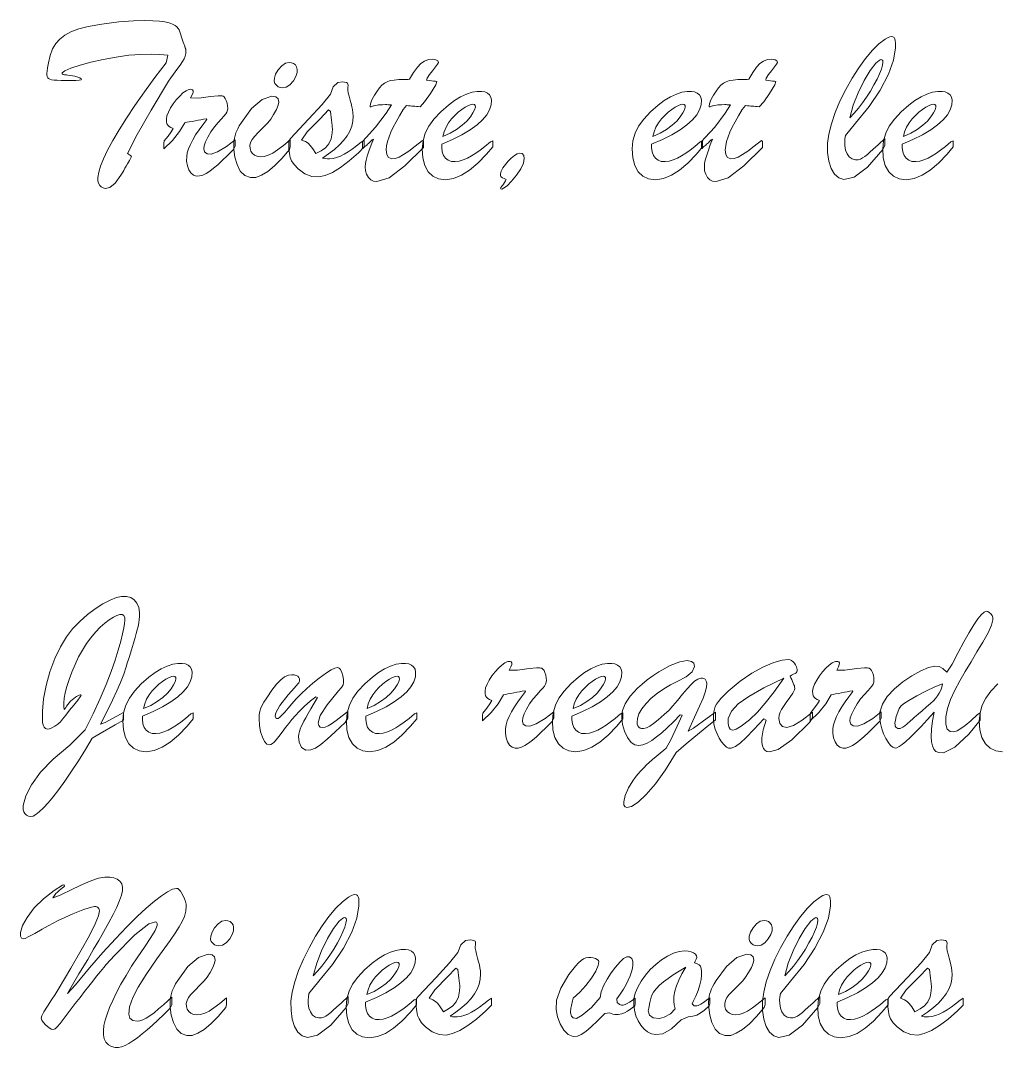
# Model space of a CAD drawing. Header units: inches. Extents: x 3 to 112, y 4 to 120.
# Drawn here: x 2.57 to 27.74, y 34.35 to 60.83 of the extents above; entities that cross this region are included whole.
import ezdxf

# ---------------------------------------------------------------- set-up
doc = ezdxf.new("R2010")
doc.units = ezdxf.units.IN
doc.header["$MEASUREMENT"] = 0
doc.layers.add('Calque 1', color=7, linetype='Continuous')

msp = doc.modelspace()

# ---------------------------------------------------------------- linework, layer by layer
at = {"layer": 'Calque 1', "lineweight": 0}
for points in [[(5.327, 57.403), (5.353, 57.383), (5.401, 57.346), (5.424, 57.325), (5.398, 57.271), (5.373, 57.221), (5.348, 57.176), (5.322, 57.13), (5.292, 57.077), (5.259, 57.019), (5.228, 56.964), (5.202, 56.92), (5.156, 56.842), (5.008, 56.639), (4.866, 56.525), (4.749, 56.5), (4.696, 56.511), (4.648, 56.538), (4.607, 56.579), (4.577, 56.632), (4.561, 56.697), (4.56, 56.785), (4.582, 56.918), (4.631, 57.078), (4.707, 57.266), (4.811, 57.484), (4.944, 57.732), (5.106, 58.01), (5.296, 58.313), (5.515, 58.641), (5.762, 58.993), (6.031, 59.36), (6.322, 59.74), (6.365, 59.933), (6.162, 59.951), (5.937, 59.959), (5.668, 59.956), (5.361, 59.933), (5.033, 59.888), (4.694, 59.825), (4.382, 59.755), (4.1, 59.678), (3.861, 59.599), (3.707, 59.534), (3.64, 59.484), (3.638, 59.464), (3.642, 59.453), (3.65, 59.446), (3.661, 59.441), (3.677, 59.437), (3.698, 59.433), (3.722, 59.43), (3.752, 59.427), (3.786, 59.423), (3.968, 59.393), (4.095, 59.356), (4.141, 59.317), (4.126, 59.299), (4.076, 59.289), (3.991, 59.286), (3.88, 59.287), (3.755, 59.287), (3.616, 59.287), (3.512, 59.289), (3.429, 59.294), (3.368, 59.302), (3.322, 59.314), (3.289, 59.332), (3.267, 59.355), (3.254, 59.386), (3.246, 59.427), (3.244, 59.474), (3.249, 59.527), (3.26, 59.607), (3.283, 59.736), (3.331, 59.931), (3.394, 60.097), (3.472, 60.234), (3.575, 60.352), (3.706, 60.453), (3.867, 60.539), (4.068, 60.612), (4.31, 60.674), (4.661, 60.735), (5.1, 60.794), (5.481, 60.825), (5.773, 60.829), (5.978, 60.823), (6.149, 60.811), (6.287, 60.792), (6.4, 60.767), (6.488, 60.736), (6.553, 60.7), (6.601, 60.664), (6.633, 60.628), (6.653, 60.59), (6.674, 60.535), (6.699, 60.464), (6.72, 60.4), (6.763, 60.274), (6.8, 60.165), (6.807, 60.143), (6.812, 60.128), (6.817, 60.115), (6.821, 60.103), (6.825, 60.092), (6.828, 60.08), (6.831, 60.068), (6.832, 60.056), (6.833, 60.046), (6.829, 59.982), (6.813, 59.909), (6.786, 59.843), (6.743, 59.772), (6.68, 59.68), (6.598, 59.567), (6.51, 59.448), (6.439, 59.348), (6.385, 59.267), (5.935, 58.521), (5.574, 57.887)], [(24.854, 57.784), (24.854, 57.723), (24.854, 57.612), (24.809, 57.502), (24.41, 57.048), (24.066, 56.792), (23.804, 56.732), (23.672, 56.771), (23.562, 56.866), (23.474, 57.016), (23.414, 57.205), (23.383, 57.428), (23.381, 57.665), (23.413, 57.902), (23.479, 58.167), (23.578, 58.455), (23.701, 58.749), (23.848, 59.047), (24.014, 59.341), (24.186, 59.61), (24.362, 59.853), (24.538, 60.065), (24.707, 60.231), (24.866, 60.35), (24.94, 60.392), (24.989, 60.412), (25.03, 60.419), (25.068, 60.413), (25.097, 60.394), (25.116, 60.361), (25.128, 60.312), (25.135, 60.245), (25.136, 60.127), (25.082, 59.808), (24.948, 59.445), (24.734, 59.037), (24.451, 58.613), (24.104, 58.182), (23.845, 57.868), (23.83, 57.775), (23.823, 57.7), (23.824, 57.606), (23.843, 57.49), (23.882, 57.391), (23.94, 57.311), (24.014, 57.259), (24.103, 57.236), (24.17, 57.238), (24.226, 57.254), (24.284, 57.285), (24.344, 57.327), (24.407, 57.376), (24.472, 57.432), (24.556, 57.509), (24.683, 57.626)], [(9.318, 59.092), (9.264, 59.1), (9.213, 59.122), (9.164, 59.16), (9.128, 59.207), (9.11, 59.263), (9.112, 59.342), (9.145, 59.446), (9.212, 59.558), (9.303, 59.664), (9.398, 59.728), (9.495, 59.75), (9.557, 59.742), (9.61, 59.72), (9.655, 59.683), (9.687, 59.633), (9.703, 59.57), (9.701, 59.486), (9.668, 59.385), (9.603, 59.276), (9.514, 59.175), (9.418, 59.113)], [(12.466, 59.308), (12.5, 59.308), (12.564, 59.308), (12.6, 59.318), (12.705, 59.49), (12.802, 59.624), (12.892, 59.72), (12.984, 59.784), (13.085, 59.821), (13.194, 59.83), (13.281, 59.819), (13.33, 59.791), (13.342, 59.75), (13.321, 59.706), (13.271, 59.633), (13.192, 59.534), (13.115, 59.435), (13.053, 59.347), (13.039, 59.291), (13.104, 59.283), (13.164, 59.276), (13.218, 59.27), (13.265, 59.265), (13.305, 59.26), (13.276, 59.171), (13.142, 58.952), (12.988, 58.73), (12.87, 58.608), (12.819, 58.612), (12.774, 58.615), (12.735, 58.618), (12.696, 58.621), (12.656, 58.624), (12.616, 58.627), (12.57, 58.631), (12.518, 58.635), (12.432, 58.532), (12.336, 58.369), (12.251, 58.219), (12.179, 58.081), (12.118, 57.95), (12.069, 57.828), (12.032, 57.713), (12.008, 57.602), (11.998, 57.495), (12.009, 57.377), (12.056, 57.296), (12.141, 57.263), (12.23, 57.271), (12.328, 57.307), (12.443, 57.371), (12.578, 57.464), (12.742, 57.587), (12.934, 57.74), (12.955, 57.712), (12.955, 57.614), (12.955, 57.556), (12.477, 57.081), (12.069, 56.777), (11.758, 56.676), (11.672, 56.688), (11.599, 56.725), (11.537, 56.785), (11.492, 56.864), (11.465, 56.956), (11.458, 57.059), (11.464, 57.14), (11.481, 57.231), (11.509, 57.332), (11.552, 57.459), (11.611, 57.622), (11.665, 57.773), (11.637, 57.749), (11.611, 57.725), (11.585, 57.701), (11.561, 57.679), (11.538, 57.658), (11.516, 57.638), (11.494, 57.619), (11.47, 57.598), (11.446, 57.577), (11.422, 57.555), (11.397, 57.533), (11.383, 57.53), (11.383, 57.615), (11.383, 57.708), (11.482, 57.817), (11.724, 58.083), (11.997, 58.441), (12.13, 58.655), (12.101, 58.657), (12.073, 58.658), (12.046, 58.659), (12.016, 58.66), (11.982, 58.66), (11.9, 58.659), (11.802, 58.653), (11.726, 58.641), (11.688, 58.632), (11.665, 58.626), (11.643, 58.619), (11.622, 58.612), (11.606, 58.608), (11.595, 58.606), (11.587, 58.607), (11.583, 58.612), (11.581, 58.622), (11.59, 58.685), (11.627, 58.782), (11.692, 58.901), (11.76, 59.011), (11.824, 59.098), (11.885, 59.165), (11.949, 59.215), (12.022, 59.253), (12.103, 59.279), (12.2, 59.295), (12.321, 59.305)], [(21.211, 59.308), (21.246, 59.308), (21.309, 59.308), (21.346, 59.318), (21.45, 59.49), (21.547, 59.624), (21.637, 59.72), (21.73, 59.784), (21.83, 59.821), (21.939, 59.83), (22.026, 59.819), (22.075, 59.791), (22.087, 59.75), (22.066, 59.706), (22.016, 59.633), (21.937, 59.534), (21.86, 59.435), (21.798, 59.347), (21.784, 59.291), (21.849, 59.283), (21.909, 59.276), (21.963, 59.27), (22.01, 59.265), (22.05, 59.26), (22.021, 59.171), (21.887, 58.952), (21.734, 58.73), (21.615, 58.608), (21.564, 58.612), (21.519, 58.615), (21.48, 58.618), (21.441, 58.621), (21.402, 58.624), (21.361, 58.627), (21.315, 58.631), (21.263, 58.635), (21.177, 58.532), (21.081, 58.369), (20.996, 58.219), (20.924, 58.081), (20.863, 57.95), (20.814, 57.828), (20.777, 57.713), (20.753, 57.602), (20.743, 57.495), (20.754, 57.377), (20.801, 57.296), (20.886, 57.263), (20.975, 57.271), (21.073, 57.307), (21.188, 57.371), (21.323, 57.464), (21.487, 57.587), (21.68, 57.74), (21.7, 57.712), (21.7, 57.614), (21.7, 57.556), (21.222, 57.081), (20.814, 56.777), (20.503, 56.676), (20.417, 56.688), (20.344, 56.725), (20.283, 56.785), (20.237, 56.864), (20.21, 56.956), (20.203, 57.059), (20.209, 57.14), (20.226, 57.231), (20.254, 57.332), (20.297, 57.459), (20.356, 57.622), (20.41, 57.773), (20.382, 57.749), (20.356, 57.725), (20.33, 57.701), (20.306, 57.679), (20.283, 57.658), (20.261, 57.638), (20.239, 57.619), (20.215, 57.598), (20.191, 57.577), (20.167, 57.555), (20.142, 57.533), (20.128, 57.53), (20.128, 57.615), (20.128, 57.708), (20.227, 57.817), (20.469, 58.083), (20.742, 58.441), (20.875, 58.655), (20.846, 58.657), (20.818, 58.658), (20.791, 58.659), (20.761, 58.66), (20.727, 58.66), (20.645, 58.659), (20.547, 58.653), (20.471, 58.641), (20.433, 58.632), (20.41, 58.626), (20.388, 58.619), (20.367, 58.612), (20.352, 58.608), (20.34, 58.606), (20.333, 58.607), (20.328, 58.612), (20.326, 58.622), (20.335, 58.685), (20.372, 58.782), (20.437, 58.901), (20.505, 59.011), (20.569, 59.098), (20.63, 59.165), (20.694, 59.215), (20.767, 59.253), (20.848, 59.279), (20.945, 59.295), (21.066, 59.305)], [(23.957, 58.324), (24.069, 58.441), (24.179, 58.569), (24.285, 58.708), (24.388, 58.855), (24.486, 59.009), (24.578, 59.169), (24.658, 59.318), (24.722, 59.456), (24.771, 59.579), (24.8, 59.679), (24.809, 59.756), (24.803, 59.797), (24.784, 59.819), (24.758, 59.824), (24.738, 59.818), (24.71, 59.802), (24.624, 59.727), (24.479, 59.543), (24.322, 59.282), (24.167, 58.966), (24.044, 58.646)], [(6.263, 57.52), (6.263, 57.572), (6.263, 57.668), (6.27, 57.723), (6.37, 57.846), (6.452, 57.956), (6.501, 58.045), (6.443, 58.069), (6.398, 58.097), (6.364, 58.129), (6.341, 58.169), (6.329, 58.221), (6.327, 58.285), (6.342, 58.369), (6.378, 58.465), (6.435, 58.574), (6.504, 58.682), (6.583, 58.786), (6.67, 58.883), (6.755, 58.961), (6.835, 59.015), (6.89, 59.041), (6.918, 59.051), (6.945, 59.056), (6.977, 59.055), (7.004, 59.042), (7.018, 59.016), (7.016, 58.977), (6.993, 58.917), (6.949, 58.832), (7.162, 58.828), (7.465, 58.868), (7.664, 58.887), (7.733, 58.888), (7.765, 58.884), (7.789, 58.878), (7.818, 58.858), (7.847, 58.82), (7.873, 58.764), (7.893, 58.697), (7.905, 58.63), (7.91, 58.562), (7.906, 58.515), (7.888, 58.469), (7.858, 58.42), (7.813, 58.364), (7.749, 58.292), (7.667, 58.204), (7.565, 58.085), (7.474, 57.958), (7.395, 57.825), (7.335, 57.7), (7.3, 57.598), (7.289, 57.517), (7.313, 57.44), (7.377, 57.396), (7.483, 57.386), (7.648, 57.442), (7.876, 57.584), (8.1, 57.754), (8.1, 57.682), (8.1, 57.587), (8.054, 57.508), (7.9, 57.35), (7.766, 57.218), (7.652, 57.111), (7.546, 57.021), (7.446, 56.945), (7.352, 56.884), (7.264, 56.842), (7.183, 56.821), (7.104, 56.82), (7.028, 56.846), (6.961, 56.898), (6.905, 56.977), (6.868, 57.08), (6.85, 57.207), (6.851, 57.32), (6.867, 57.416), (6.899, 57.521), (6.946, 57.635), (7.007, 57.754), (7.082, 57.881), (7.17, 58.012), (7.265, 58.143), (7.368, 58.274), (7.35, 58.297), (7.286, 58.284), (7.218, 58.271), (7.146, 58.258), (7.071, 58.244), (6.993, 58.23), (6.918, 58.216), (6.856, 58.205), (6.806, 58.195), (6.667, 57.964), (6.484, 57.734)], [(9.483, 57.667), (9.483, 57.686), (9.483, 57.722), (9.531, 57.789), (9.996, 58.282), (10.346, 58.66), (10.557, 58.927), (10.633, 59.121), (10.752, 59.228), (10.878, 59.251), (10.923, 59.244), (10.97, 59.229), (11.002, 59.213), (11.01, 59.189), (11.018, 59.164), (11.016, 59.146), (11.011, 59.115), (11.008, 59.076), (11.009, 59.031), (11.02, 58.968), (11.041, 58.882), (11.069, 58.779), (11.094, 58.686), (11.114, 58.605), (11.129, 58.531), (11.139, 58.451), (11.142, 58.364), (11.135, 58.238), (11.107, 58.107), (11.058, 57.98), (10.988, 57.856), (10.899, 57.737), (10.791, 57.62), (10.662, 57.505), (10.509, 57.388), (10.357, 57.279), (10.425, 57.269), (10.482, 57.263), (10.537, 57.262), (10.625, 57.272), (10.717, 57.296), (10.814, 57.335), (10.913, 57.385), (11.013, 57.445), (11.116, 57.515), (11.228, 57.599), (11.352, 57.697), (11.425, 57.744), (11.425, 57.656), (11.425, 57.569), (11.283, 57.421), (11.039, 57.208), (10.814, 57.038), (10.609, 56.912), (10.423, 56.831), (10.257, 56.795), (10.077, 56.808), (9.895, 56.878), (9.723, 57.004), (9.622, 57.114), (9.558, 57.209), (9.52, 57.301), (9.499, 57.401), (9.487, 57.523)], [(9.522, 57.751), (9.522, 57.69), (9.522, 57.581), (9.5, 57.503), (9.304, 57.27), (9.117, 57.082), (8.94, 56.938), (8.779, 56.839), (8.635, 56.786), (8.495, 56.779), (8.349, 56.83), (8.234, 56.944), (8.149, 57.114), (8.094, 57.304), (8.066, 57.505), (8.064, 57.642), (8.07, 57.721), (8.082, 57.797), (8.099, 57.869), (8.118, 57.932), (8.14, 57.986), (8.166, 58.04), (8.207, 58.111), (8.261, 58.202), (8.523, 58.558), (8.794, 58.797), (9.048, 58.876), (9.153, 58.859), (9.214, 58.809), (9.231, 58.728), (9.213, 58.645), (9.168, 58.537), (9.094, 58.404), (9.017, 58.283), (8.945, 58.19), (8.843, 58.088), (8.698, 57.944), (8.597, 57.837), (8.538, 57.762), (8.501, 57.687), (8.483, 57.606), (8.484, 57.528), (8.504, 57.462), (8.544, 57.405), (8.602, 57.358), (8.671, 57.329), (8.752, 57.316), (8.85, 57.323), (8.956, 57.355), (9.069, 57.411), (9.196, 57.495), (9.347, 57.608)], [(13.429, 57.643), (13.429, 57.622), (13.429, 57.585), (13.429, 57.556), (13.442, 57.445), (13.475, 57.352), (13.529, 57.278), (13.598, 57.227), (13.68, 57.198), (13.775, 57.193), (13.878, 57.206), (13.984, 57.236), (14.093, 57.282), (14.201, 57.339), (14.309, 57.407), (14.419, 57.486), (14.543, 57.584), (14.683, 57.699), (14.744, 57.731), (14.744, 57.645), (14.744, 57.573), (14.583, 57.382), (14.361, 57.155), (14.149, 56.973), (13.943, 56.839), (13.735, 56.756), (13.526, 56.725), (13.349, 56.744), (13.202, 56.813), (13.081, 56.932), (12.992, 57.093), (12.94, 57.29), (12.925, 57.52), (12.946, 57.729), (13.002, 57.924), (13.093, 58.106), (13.226, 58.288), (13.402, 58.476), (13.6, 58.651), (13.756, 58.768), (13.912, 58.861), (14.067, 58.932), (14.212, 58.979), (14.345, 59.002), (14.455, 59.003), (14.538, 58.988), (14.607, 58.957), (14.662, 58.911), (14.697, 58.85), (14.713, 58.773), (14.706, 58.656), (14.665, 58.526), (14.592, 58.396), (14.484, 58.267), (14.34, 58.139), (14.162, 58.011), (13.95, 57.885), (13.705, 57.762)], [(18.843, 57.643), (18.843, 57.622), (18.843, 57.585), (18.843, 57.556), (18.856, 57.445), (18.889, 57.352), (18.943, 57.278), (19.012, 57.227), (19.093, 57.198), (19.189, 57.193), (19.292, 57.206), (19.398, 57.236), (19.506, 57.282), (19.615, 57.339), (19.723, 57.407), (19.833, 57.486), (19.957, 57.584), (20.097, 57.699), (20.158, 57.731), (20.158, 57.645), (20.158, 57.573), (19.997, 57.382), (19.775, 57.155), (19.563, 56.973), (19.357, 56.839), (19.149, 56.756), (18.939, 56.725), (18.763, 56.744), (18.616, 56.813), (18.495, 56.932), (18.406, 57.093), (18.354, 57.29), (18.339, 57.52), (18.36, 57.729), (18.416, 57.924), (18.507, 58.106), (18.64, 58.288), (18.816, 58.476), (19.014, 58.651), (19.17, 58.768), (19.326, 58.861), (19.481, 58.932), (19.626, 58.979), (19.759, 59.002), (19.869, 59.003), (19.952, 58.988), (20.021, 58.957), (20.076, 58.911), (20.111, 58.85), (20.127, 58.773), (20.12, 58.656), (20.079, 58.526), (20.005, 58.396), (19.898, 58.267), (19.754, 58.139), (19.576, 58.011), (19.363, 57.885), (19.119, 57.762)], [(25.308, 57.643), (25.308, 57.622), (25.308, 57.585), (25.308, 57.556), (25.32, 57.445), (25.353, 57.352), (25.407, 57.278), (25.476, 57.227), (25.558, 57.198), (25.653, 57.193), (25.757, 57.206), (25.863, 57.236), (25.971, 57.282), (26.079, 57.339), (26.187, 57.407), (26.297, 57.486), (26.421, 57.584), (26.561, 57.699), (26.622, 57.731), (26.622, 57.645), (26.622, 57.573), (26.461, 57.382), (26.239, 57.155), (26.027, 56.973), (25.821, 56.839), (25.614, 56.756), (25.404, 56.725), (25.228, 56.744), (25.08, 56.813), (24.959, 56.932), (24.87, 57.093), (24.818, 57.29), (24.804, 57.52), (24.825, 57.729), (24.881, 57.924), (24.972, 58.106), (25.104, 58.288), (25.281, 58.476), (25.478, 58.651), (25.635, 58.768), (25.791, 58.861), (25.945, 58.932), (26.09, 58.979), (26.223, 59.002), (26.333, 59.003), (26.416, 58.988), (26.486, 58.957), (26.54, 58.911), (26.575, 58.85), (26.591, 58.773), (26.584, 58.656), (26.544, 58.526), (26.47, 58.396), (26.362, 58.267), (26.219, 58.139), (26.04, 58.011), (25.828, 57.885), (25.584, 57.762)], [(13.459, 57.838), (13.646, 57.921), (13.811, 58.018), (13.956, 58.127), (14.075, 58.238), (14.169, 58.345), (14.235, 58.447), (14.278, 58.53), (14.296, 58.593), (14.292, 58.639), (14.271, 58.666), (14.234, 58.675), (14.185, 58.666), (14.119, 58.639), (14.036, 58.593), (13.947, 58.535), (13.857, 58.465), (13.768, 58.384), (13.684, 58.293), (13.607, 58.192), (13.54, 58.081), (13.49, 57.963)], [(18.873, 57.838), (19.059, 57.921), (19.225, 58.018), (19.37, 58.127), (19.489, 58.238), (19.582, 58.345), (19.649, 58.447), (19.692, 58.53), (19.71, 58.593), (19.706, 58.639), (19.685, 58.666), (19.648, 58.675), (19.599, 58.666), (19.533, 58.639), (19.45, 58.593), (19.361, 58.535), (19.271, 58.465), (19.181, 58.384), (19.098, 58.293), (19.021, 58.192), (18.953, 58.081), (18.904, 57.963)], [(25.338, 57.838), (25.524, 57.921), (25.689, 58.018), (25.834, 58.127), (25.954, 58.238), (26.047, 58.345), (26.114, 58.447), (26.156, 58.53), (26.174, 58.593), (26.17, 58.639), (26.149, 58.666), (26.112, 58.675), (26.064, 58.666), (25.998, 58.639), (25.914, 58.593), (25.825, 58.535), (25.735, 58.465), (25.646, 58.384), (25.562, 58.293), (25.485, 58.192), (25.418, 58.081), (25.369, 57.963)], [(10.602, 58.126), (10.586, 58.258), (10.558, 58.484), (10.511, 58.523), (10.292, 58.293), (9.961, 57.961), (9.815, 57.742), (9.916, 57.706), (9.986, 57.664), (10.039, 57.607), (10.105, 57.518), (10.185, 57.397), (10.321, 57.466), (10.432, 57.551), (10.518, 57.654), (10.576, 57.781), (10.605, 57.936), (10.608, 58.035), (10.608, 58.055), (10.607, 58.074), (10.606, 58.091), (10.604, 58.108)], [(15.095, 56.73), (15.036, 56.754), (14.993, 56.772), (14.967, 56.787), (14.952, 56.806), (14.944, 56.835), (14.943, 56.879), (14.963, 56.947), (15.006, 57.029), (15.071, 57.12), (15.144, 57.206), (15.223, 57.284), (15.305, 57.35), (15.377, 57.392), (15.437, 57.408), (15.502, 57.397), (15.543, 57.352), (15.557, 57.274), (15.535, 57.153), (15.467, 57.007), (15.354, 56.838), (15.232, 56.685), (15.118, 56.571), (15.025, 56.503), (14.976, 56.48), (14.951, 56.486), (14.948, 56.507), (14.953, 56.521), (14.961, 56.535), (14.974, 56.551), (14.993, 56.576), (15.019, 56.611), (15.049, 56.652), (15.074, 56.692)], [(5.221, 42.787), (5.009, 42.667), (4.62, 42.448), (4.416, 42.324), (4.237, 42.028), (4.058, 41.743), (3.878, 41.469), (3.707, 41.219), (3.549, 41), (3.405, 40.812), (3.274, 40.655), (3.155, 40.525), (3.05, 40.423), (2.96, 40.352), (2.889, 40.312), (2.831, 40.302), (2.772, 40.313), (2.721, 40.338), (2.679, 40.378), (2.648, 40.425), (2.632, 40.478), (2.632, 40.585), (2.699, 40.834), (2.849, 41.12), (3.083, 41.443), (3.411, 41.784), (3.836, 42.14), (4.234, 42.535), (4.441, 42.955), (4.621, 43.348), (4.773, 43.712), (4.901, 44.043), (5.005, 44.337), (5.086, 44.596), (5.149, 44.821), (5.197, 45.011), (5.229, 45.166), (5.249, 45.284), (5.259, 45.363), (5.257, 45.429), (5.233, 45.486), (5.187, 45.512), (5.126, 45.511), (5.052, 45.488), (4.96, 45.443), (4.854, 45.377), (4.741, 45.291), (4.621, 45.183), (4.499, 45.056), (4.382, 44.915), (4.27, 44.761), (4.164, 44.595), (4.064, 44.417), (3.971, 44.225), (3.887, 44.026), (3.816, 43.838), (3.759, 43.66), (3.716, 43.497), (3.69, 43.356), (3.679, 43.238), (3.68, 43.192), (3.684, 43.137), (3.69, 43.06), (3.708, 43.078), (3.73, 43.112), (3.755, 43.15), (3.784, 43.191), (3.817, 43.233), (3.855, 43.275), (3.896, 43.315), (3.939, 43.351), (3.983, 43.381), (4.011, 43.4), (4.042, 43.417), (4.077, 43.431), (4.107, 43.439), (4.124, 43.437), (4.129, 43.424), (4.105, 43.386), (4.042, 43.304), (3.941, 43.179), (3.832, 43.043), (3.733, 42.918), (3.651, 42.81), (3.595, 42.747), (3.528, 42.687), (3.45, 42.63), (3.377, 42.587), (3.313, 42.564), (3.258, 42.559), (3.208, 42.574), (3.172, 42.608), (3.149, 42.662), (3.136, 42.737), (3.128, 42.835), (3.129, 43.019), (3.159, 43.337), (3.223, 43.678), (3.322, 44.036), (3.446, 44.374), (3.593, 44.682), (3.75, 44.936), (3.91, 45.142), (4.091, 45.334), (4.291, 45.51), (4.49, 45.661), (4.686, 45.786), (4.874, 45.884), (5.037, 45.949), (5.172, 45.98), (5.295, 45.978), (5.407, 45.948), (5.498, 45.889), (5.568, 45.802), (5.613, 45.694), (5.634, 45.564), (5.634, 45.465), (5.628, 45.385), (5.615, 45.299), (5.597, 45.207), (5.576, 45.115), (5.552, 45.022), (5.522, 44.918), (5.48, 44.777), (5.424, 44.598), (5.364, 44.406), (5.319, 44.26), (5.288, 44.161), (5.228, 43.974), (5.147, 43.76), (5.053, 43.543), (4.939, 43.304), (4.797, 43.017), (4.625, 42.682), (4.749, 42.727), (5.047, 42.888), (5.221, 42.982), (5.221, 42.934), (5.221, 42.839)], [(26.127, 42.994), (25.953, 42.799), (25.792, 42.626), (25.644, 42.473), (25.512, 42.344), (25.398, 42.239), (25.302, 42.16), (25.225, 42.105), (25.168, 42.074), (25.125, 42.067), (25.068, 42.089), (25.007, 42.139), (24.942, 42.219), (24.88, 42.318), (24.825, 42.433), (24.778, 42.563), (24.745, 42.698), (24.728, 42.834), (24.732, 42.998), (24.794, 43.198), (24.922, 43.399), (25.11, 43.598), (25.321, 43.776), (25.551, 43.931), (25.788, 44.058), (25.988, 44.142), (26.147, 44.18), (26.257, 44.173), (26.355, 44.122), (26.453, 44.028), (26.594, 44.234), (26.745, 44.533), (26.891, 44.807), (27.029, 45.049), (27.15, 45.246), (27.256, 45.399), (27.346, 45.507), (27.416, 45.573), (27.467, 45.596), (27.511, 45.589), (27.552, 45.567), (27.591, 45.53), (27.622, 45.483), (27.64, 45.433), (27.645, 45.374), (27.613, 45.235), (27.527, 45.044), (27.388, 44.802), (27.234, 44.546), (27.08, 44.294), (26.928, 44.047), (26.788, 43.802), (26.662, 43.56), (26.552, 43.322), (26.474, 43.093), (26.434, 42.876), (26.43, 42.684), (26.467, 42.556), (26.545, 42.492), (26.637, 42.487), (26.721, 42.514), (26.818, 42.569), (26.93, 42.653), (27.072, 42.774), (27.246, 42.932), (27.318, 42.974), (27.318, 42.872), (27.318, 42.787), (27.024, 42.426), (26.664, 42.09), (26.374, 41.948), (26.25, 41.951), (26.177, 41.983), (26.123, 42.041), (26.086, 42.123), (26.063, 42.23), (26.055, 42.362), (26.062, 42.559), (26.086, 42.771)], [(5.708, 42.892), (5.708, 42.871), (5.708, 42.834), (5.708, 42.805), (5.72, 42.694), (5.753, 42.601), (5.807, 42.527), (5.876, 42.476), (5.958, 42.447), (6.053, 42.442), (6.157, 42.456), (6.263, 42.485), (6.371, 42.531), (6.479, 42.588), (6.587, 42.656), (6.697, 42.735), (6.821, 42.833), (6.961, 42.948), (7.022, 42.98), (7.022, 42.894), (7.022, 42.822), (6.861, 42.631), (6.639, 42.404), (6.427, 42.222), (6.221, 42.088), (6.014, 42.005), (5.804, 41.974), (5.628, 41.993), (5.48, 42.062), (5.36, 42.181), (5.27, 42.342), (5.219, 42.539), (5.204, 42.769), (5.225, 42.978), (5.281, 43.173), (5.372, 43.355), (5.504, 43.537), (5.681, 43.725), (5.878, 43.9), (6.035, 44.017), (6.191, 44.11), (6.345, 44.181), (6.49, 44.228), (6.624, 44.251), (6.733, 44.252), (6.816, 44.237), (6.886, 44.206), (6.94, 44.16), (6.976, 44.099), (6.991, 44.022), (6.984, 43.905), (6.944, 43.775), (6.87, 43.645), (6.762, 43.516), (6.619, 43.388), (6.44, 43.26), (6.228, 43.134), (5.984, 43.011)], [(11.473, 42.892), (11.473, 42.871), (11.473, 42.834), (11.473, 42.805), (11.485, 42.694), (11.518, 42.601), (11.572, 42.527), (11.641, 42.476), (11.723, 42.447), (11.818, 42.442), (11.922, 42.456), (12.028, 42.485), (12.136, 42.531), (12.244, 42.588), (12.352, 42.656), (12.462, 42.735), (12.586, 42.833), (12.726, 42.948), (12.787, 42.98), (12.787, 42.894), (12.787, 42.822), (12.626, 42.631), (12.404, 42.404), (12.192, 42.222), (11.986, 42.088), (11.779, 42.005), (11.569, 41.974), (11.393, 41.993), (11.245, 42.062), (11.125, 42.181), (11.036, 42.342), (10.984, 42.539), (10.969, 42.769), (10.99, 42.978), (11.046, 43.173), (11.137, 43.355), (11.269, 43.537), (11.446, 43.725), (11.643, 43.9), (11.8, 44.017), (11.956, 44.11), (12.11, 44.181), (12.255, 44.228), (12.389, 44.251), (12.498, 44.252), (12.581, 44.237), (12.651, 44.206), (12.705, 44.16), (12.741, 44.099), (12.756, 44.022), (12.749, 43.905), (12.709, 43.775), (12.635, 43.645), (12.527, 43.516), (12.384, 43.388), (12.205, 43.26), (11.993, 43.134), (11.749, 43.011)], [(14.483, 42.769), (14.483, 42.821), (14.483, 42.917), (14.489, 42.972), (14.59, 43.095), (14.672, 43.205), (14.721, 43.294), (14.663, 43.318), (14.618, 43.346), (14.584, 43.378), (14.561, 43.418), (14.549, 43.47), (14.546, 43.534), (14.562, 43.618), (14.598, 43.714), (14.655, 43.823), (14.724, 43.931), (14.803, 44.035), (14.89, 44.132), (14.975, 44.21), (15.055, 44.264), (15.11, 44.29), (15.138, 44.3), (15.165, 44.305), (15.197, 44.304), (15.224, 44.291), (15.238, 44.265), (15.236, 44.226), (15.213, 44.166), (15.169, 44.081), (15.382, 44.077), (15.685, 44.117), (15.884, 44.136), (15.953, 44.137), (15.985, 44.133), (16.009, 44.127), (16.037, 44.107), (16.067, 44.069), (16.092, 44.013), (16.113, 43.946), (16.125, 43.879), (16.13, 43.811), (16.126, 43.764), (16.108, 43.718), (16.078, 43.669), (16.033, 43.613), (15.969, 43.541), (15.887, 43.453), (15.785, 43.334), (15.694, 43.207), (15.615, 43.074), (15.555, 42.949), (15.519, 42.847), (15.509, 42.766), (15.533, 42.689), (15.597, 42.645), (15.703, 42.635), (15.868, 42.691), (16.096, 42.833), (16.319, 43.003), (16.319, 42.931), (16.319, 42.836), (16.274, 42.757), (16.12, 42.599), (15.986, 42.467), (15.872, 42.36), (15.766, 42.27), (15.666, 42.194), (15.572, 42.133), (15.484, 42.091), (15.403, 42.07), (15.324, 42.069), (15.248, 42.095), (15.181, 42.147), (15.125, 42.226), (15.088, 42.329), (15.07, 42.456), (15.071, 42.569), (15.087, 42.665), (15.119, 42.77), (15.165, 42.884), (15.227, 43.003), (15.302, 43.13), (15.39, 43.261), (15.485, 43.392), (15.588, 43.523), (15.569, 43.546), (15.506, 43.533), (15.438, 43.52), (15.366, 43.507), (15.291, 43.493), (15.213, 43.479), (15.138, 43.465), (15.075, 43.454), (15.026, 43.445), (14.887, 43.213), (14.704, 42.983)], [(16.788, 42.892), (16.788, 42.871), (16.788, 42.834), (16.788, 42.805), (16.8, 42.694), (16.833, 42.601), (16.887, 42.527), (16.956, 42.476), (17.038, 42.447), (17.133, 42.442), (17.237, 42.456), (17.343, 42.485), (17.451, 42.531), (17.559, 42.588), (17.667, 42.656), (17.777, 42.735), (17.901, 42.833), (18.041, 42.948), (18.102, 42.98), (18.102, 42.894), (18.102, 42.822), (17.941, 42.631), (17.719, 42.404), (17.507, 42.222), (17.301, 42.088), (17.094, 42.005), (16.884, 41.974), (16.708, 41.993), (16.56, 42.062), (16.439, 42.181), (16.35, 42.342), (16.298, 42.539), (16.284, 42.769), (16.305, 42.978), (16.361, 43.173), (16.452, 43.355), (16.584, 43.537), (16.761, 43.725), (16.958, 43.9), (17.115, 44.017), (17.271, 44.11), (17.425, 44.181), (17.57, 44.228), (17.703, 44.251), (17.813, 44.252), (17.896, 44.237), (17.966, 44.206), (18.02, 44.16), (18.055, 44.099), (18.071, 44.022), (18.064, 43.905), (18.024, 43.775), (17.95, 43.645), (17.842, 43.516), (17.699, 43.388), (17.52, 43.26), (17.308, 43.134), (17.064, 43.011)], [(20.488, 42.799), (20.222, 42.58), (19.734, 42.179), (19.477, 41.954), (19.201, 41.508), (18.943, 41.146), (18.702, 40.869), (18.492, 40.676), (18.324, 40.565), (18.204, 40.536), (18.156, 40.553), (18.13, 40.595), (18.124, 40.678), (18.16, 40.845), (18.246, 41.039), (18.358, 41.223), (18.421, 41.311), (18.491, 41.398), (18.566, 41.484), (18.64, 41.563), (18.711, 41.634), (18.781, 41.698), (18.862, 41.77), (18.958, 41.851), (19.065, 41.94), (19.155, 42.015), (19.221, 42.07), (19.338, 42.28), (19.504, 42.631), (19.631, 42.915), (19.579, 42.923), (19.405, 42.745), (19.247, 42.592), (19.104, 42.463), (18.97, 42.354), (18.844, 42.266), (18.726, 42.199), (18.616, 42.156), (18.514, 42.137), (18.413, 42.149), (18.316, 42.215), (18.224, 42.338), (18.145, 42.503), (18.094, 42.673), (18.073, 42.846), (18.076, 42.948), (18.093, 43.033), (18.122, 43.121), (18.164, 43.212), (18.222, 43.307), (18.293, 43.406), (18.38, 43.509), (18.481, 43.613), (18.597, 43.719), (18.727, 43.825), (18.873, 43.93), (19.032, 44.032), (19.324, 44.196), (19.568, 44.293), (19.762, 44.323), (19.868, 44.305), (19.93, 44.255), (19.947, 44.168), (19.889, 44.037), (19.735, 43.908), (19.503, 43.789), (19.331, 43.703), (19.159, 43.6), (18.99, 43.481), (18.835, 43.353), (18.703, 43.22), (18.593, 43.082), (18.516, 42.95), (18.474, 42.827), (18.466, 42.731), (18.473, 42.682), (18.489, 42.641), (18.514, 42.607), (18.546, 42.584), (18.582, 42.573), (18.637, 42.573), (18.714, 42.593), (18.799, 42.635), (18.893, 42.701), (19.014, 42.8), (19.164, 42.932), (19.291, 43.05), (19.391, 43.157), (19.51, 43.297), (19.641, 43.457), (19.759, 43.596), (19.861, 43.708), (19.95, 43.793), (20.032, 43.847), (20.108, 43.872), (20.157, 43.871), (20.192, 43.861), (20.221, 43.842), (20.245, 43.815), (20.259, 43.779), (20.266, 43.736), (20.258, 43.643), (20.225, 43.513), (20.168, 43.353), (20.079, 43.148), (19.951, 42.867), (19.782, 42.508), (19.922, 42.582), (20.276, 42.84), (20.487, 42.993), (20.488, 42.946), (20.488, 42.851)], [(20.818, 43.537), (21.126, 43.795), (21.428, 44.003), (21.724, 44.162), (21.991, 44.272), (22.213, 44.336), (22.373, 44.353), (22.414, 44.345), (22.454, 44.325), (22.491, 44.293), (22.525, 44.254), (22.552, 44.212), (22.575, 44.166), (22.591, 44.126), (22.599, 44.093), (22.6, 44.064), (22.592, 44.033), (22.573, 44.009), (22.545, 43.99), (22.503, 43.97), (22.446, 43.948), (22.419, 43.919), (22.436, 43.88), (22.456, 43.835), (22.478, 43.785), (22.497, 43.741), (22.512, 43.703), (22.524, 43.672), (22.531, 43.643), (22.534, 43.616), (22.526, 43.567), (22.485, 43.482), (22.41, 43.369), (22.317, 43.242), (22.244, 43.139), (22.191, 43.06), (22.156, 42.993), (22.134, 42.916), (22.127, 42.829), (22.147, 42.704), (22.215, 42.627), (22.331, 42.601), (22.502, 42.647), (22.728, 42.784), (22.988, 42.994), (22.988, 42.938), (22.988, 42.849), (22.915, 42.731), (22.461, 42.281), (22.108, 42.028), (21.885, 41.968), (21.816, 41.981), (21.763, 42.011), (21.726, 42.06), (21.701, 42.125), (21.688, 42.208), (21.688, 42.332), (21.722, 42.536), (21.796, 42.79), (21.733, 42.822), (21.482, 42.55), (21.284, 42.344), (21.135, 42.202), (21.007, 42.109), (20.896, 42.065), (20.827, 42.065), (20.774, 42.093), (20.713, 42.148), (20.647, 42.228), (20.585, 42.324), (20.529, 42.435), (20.481, 42.56), (20.45, 42.687), (20.437, 42.818), (20.439, 42.919), (20.447, 43.002), (20.461, 43.073), (20.484, 43.138), (20.519, 43.204), (20.565, 43.271), (20.628, 43.345), (20.712, 43.434)], [(22.931, 42.769), (22.931, 42.821), (22.931, 42.917), (22.937, 42.972), (23.038, 43.095), (23.12, 43.205), (23.169, 43.294), (23.111, 43.318), (23.066, 43.346), (23.032, 43.378), (23.009, 43.418), (22.997, 43.47), (22.994, 43.534), (23.01, 43.618), (23.046, 43.714), (23.103, 43.823), (23.172, 43.931), (23.251, 44.035), (23.338, 44.132), (23.423, 44.21), (23.503, 44.264), (23.558, 44.29), (23.586, 44.3), (23.613, 44.305), (23.645, 44.304), (23.672, 44.291), (23.686, 44.265), (23.684, 44.226), (23.661, 44.166), (23.617, 44.081), (23.83, 44.077), (24.133, 44.117), (24.332, 44.136), (24.401, 44.137), (24.433, 44.133), (24.457, 44.127), (24.485, 44.107), (24.515, 44.069), (24.54, 44.013), (24.561, 43.946), (24.573, 43.879), (24.578, 43.811), (24.574, 43.764), (24.556, 43.718), (24.526, 43.669), (24.481, 43.613), (24.417, 43.541), (24.335, 43.453), (24.233, 43.334), (24.142, 43.207), (24.063, 43.074), (24.003, 42.949), (23.967, 42.847), (23.957, 42.766), (23.981, 42.689), (24.045, 42.645), (24.151, 42.635), (24.316, 42.691), (24.544, 42.833), (24.767, 43.003), (24.767, 42.931), (24.767, 42.836), (24.722, 42.757), (24.568, 42.599), (24.434, 42.467), (24.32, 42.36), (24.214, 42.27), (24.114, 42.194), (24.02, 42.133), (23.932, 42.091), (23.851, 42.07), (23.772, 42.069), (23.696, 42.095), (23.629, 42.147), (23.573, 42.226), (23.536, 42.329), (23.518, 42.456), (23.518, 42.569), (23.535, 42.665), (23.567, 42.77), (23.613, 42.884), (23.675, 43.003), (23.75, 43.13), (23.838, 43.261), (23.933, 43.392), (24.036, 43.523), (24.017, 43.546), (23.954, 43.533), (23.886, 43.52), (23.814, 43.507), (23.739, 43.493), (23.661, 43.479), (23.586, 43.465), (23.523, 43.454), (23.474, 43.445), (23.335, 43.213), (23.152, 42.983)], [(10.77, 43.543), (10.473, 43.185), (10.297, 42.909), (10.242, 42.719), (10.256, 42.648), (10.293, 42.607), (10.354, 42.595), (10.42, 42.608), (10.498, 42.641), (10.589, 42.696), (10.708, 42.78), (10.863, 42.897), (11.011, 43.009), (11.011, 42.936), (11.011, 42.837), (10.936, 42.732), (10.682, 42.488), (10.473, 42.298), (10.308, 42.161), (10.169, 42.07), (10.05, 42.021), (9.927, 42.018), (9.809, 42.082), (9.748, 42.222), (9.739, 42.364), (9.745, 42.429), (9.758, 42.492), (9.778, 42.556), (9.804, 42.621), (9.834, 42.687), (9.871, 42.758), (9.92, 42.847), (9.981, 42.956), (10.055, 43.083), (10.136, 43.223), (10.226, 43.374), (10.183, 43.387), (10.044, 43.283), (9.885, 43.14), (9.756, 43.013), (9.656, 42.907), (9.567, 42.805), (9.486, 42.704), (9.402, 42.596), (9.314, 42.48), (9.229, 42.368), (9.16, 42.281), (9.107, 42.222), (9.065, 42.185), (9.023, 42.162), (8.98, 42.154), (8.919, 42.172), (8.859, 42.237), (8.802, 42.348), (8.755, 42.491), (8.727, 42.649), (8.718, 42.823), (8.722, 42.926), (8.735, 43.014), (8.757, 43.084), (8.791, 43.157), (8.843, 43.248), (8.919, 43.367), (9.051, 43.56), (9.171, 43.713), (9.277, 43.827), (9.377, 43.905), (9.474, 43.95), (9.563, 43.96), (9.622, 43.955), (9.672, 43.942), (9.714, 43.921), (9.743, 43.892), (9.759, 43.855), (9.762, 43.819), (9.759, 43.798), (9.751, 43.776), (9.74, 43.754), (9.726, 43.733), (9.712, 43.713), (9.696, 43.693), (9.67, 43.664), (9.633, 43.623), (9.469, 43.438), (9.253, 43.164), (9.147, 42.976), (9.137, 42.888), (9.15, 42.849), (9.177, 42.831), (9.209, 42.833), (9.25, 42.862), (9.307, 42.917), (9.379, 42.997), (9.464, 43.094), (9.564, 43.208), (9.678, 43.335), (9.805, 43.467), (9.946, 43.603), (10.101, 43.74), (10.271, 43.874), (10.454, 44.005), (10.576, 44.084), (10.668, 44.126), (10.747, 44.143), (10.786, 44.132), (10.818, 44.092), (10.85, 44.02), (10.877, 43.931), (10.894, 43.84), (10.899, 43.749), (10.886, 43.695), (10.843, 43.627)], [(5.738, 43.087), (5.924, 43.17), (6.089, 43.267), (6.234, 43.376), (6.354, 43.487), (6.447, 43.594), (6.514, 43.696), (6.556, 43.779), (6.574, 43.843), (6.57, 43.888), (6.549, 43.915), (6.512, 43.924), (6.464, 43.915), (6.398, 43.888), (6.314, 43.842), (6.225, 43.784), (6.135, 43.714), (6.046, 43.633), (5.962, 43.542), (5.885, 43.441), (5.818, 43.33), (5.769, 43.212)], [(11.503, 43.087), (11.689, 43.17), (11.854, 43.267), (11.999, 43.376), (12.119, 43.487), (12.212, 43.594), (12.279, 43.696), (12.321, 43.779), (12.339, 43.843), (12.335, 43.888), (12.314, 43.915), (12.277, 43.924), (12.229, 43.915), (12.163, 43.888), (12.079, 43.842), (11.99, 43.784), (11.901, 43.714), (11.811, 43.633), (11.727, 43.542), (11.65, 43.441), (11.583, 43.33), (11.534, 43.212)], [(16.818, 43.087), (17.004, 43.17), (17.169, 43.267), (17.314, 43.376), (17.434, 43.487), (17.527, 43.594), (17.594, 43.696), (17.636, 43.779), (17.654, 43.843), (17.65, 43.888), (17.629, 43.915), (17.592, 43.924), (17.544, 43.915), (17.478, 43.888), (17.394, 43.842), (17.305, 43.784), (17.215, 43.714), (17.126, 43.633), (17.042, 43.542), (16.965, 43.441), (16.898, 43.33), (16.849, 43.212)], [(22.256, 43.867), (21.741, 43.619), (21.349, 43.4), (21.077, 43.208), (20.904, 43.022), (20.82, 42.831), (20.813, 42.709), (20.823, 42.648), (20.842, 42.597), (20.868, 42.557), (20.901, 42.535), (20.939, 42.529), (20.972, 42.536), (21.019, 42.555), (21.15, 42.632), (21.369, 42.798), (21.573, 42.994), (21.773, 43.227), (22, 43.518)], [(26.349, 43.726), (26.15, 43.649), (25.928, 43.545), (25.684, 43.415), (25.477, 43.295), (25.34, 43.206), (25.272, 43.148), (25.229, 43.085), (25.189, 42.996), (25.154, 42.885), (25.131, 42.789), (25.119, 42.712), (25.12, 42.667), (25.128, 42.636), (25.144, 42.609), (25.166, 42.588), (25.192, 42.575), (25.221, 42.571), (25.252, 42.574), (25.286, 42.587), (25.323, 42.609), (25.37, 42.644), (25.433, 42.696), (25.511, 42.764), (25.579, 42.825), (25.627, 42.866), (25.663, 42.897), (25.726, 42.951), (25.82, 43.031), (25.936, 43.13), (26.035, 43.218), (26.111, 43.29), (26.168, 43.351), (26.218, 43.416), (26.262, 43.485), (26.299, 43.56), (26.328, 43.64)], [(3.532, 35.841), (3.863, 36.391), (4.133, 36.856), (4.341, 37.237), (4.487, 37.533), (4.574, 37.746), (4.6, 37.872), (4.596, 37.904), (4.583, 37.932), (4.562, 37.955), (4.536, 37.973), (4.507, 37.983), (4.471, 37.986), (4.36, 37.96), (4.172, 37.893), (3.916, 37.79), (3.704, 37.698), (3.536, 37.62), (3.41, 37.556), (3.279, 37.484), (3.12, 37.395), (2.935, 37.29), (2.781, 37.206), (2.683, 37.159), (2.632, 37.15), (2.59, 37.17), (2.567, 37.217), (2.565, 37.312), (2.618, 37.489), (2.737, 37.701), (2.92, 37.945), (3.154, 38.18), (3.434, 38.395), (3.651, 38.529), (3.679, 38.539), (3.694, 38.529), (3.696, 38.51), (3.681, 38.492), (3.65, 38.465), (3.605, 38.43), (3.56, 38.393), (3.518, 38.356), (3.48, 38.317), (3.44, 38.268), (3.396, 38.206), (3.573, 38.269), (3.922, 38.439), (4.195, 38.567), (4.401, 38.655), (4.58, 38.712), (4.74, 38.74), (4.87, 38.74), (4.975, 38.722), (5.062, 38.686), (5.13, 38.633), (5.175, 38.565), (5.196, 38.481), (5.193, 38.388), (5.167, 38.273), (5.119, 38.134), (5.048, 37.968), (4.956, 37.779), (4.844, 37.567), (4.715, 37.337), (4.583, 37.107), (4.45, 36.879), (4.297, 36.62), (4.073, 36.243), (3.775, 35.742), (3.981, 35.959), (4.347, 36.399), (4.692, 36.797), (5.013, 37.151), (5.306, 37.46), (5.57, 37.722), (5.807, 37.94), (6.017, 38.12), (6.202, 38.261), (6.359, 38.364), (6.486, 38.427), (6.584, 38.451), (6.619, 38.444), (6.652, 38.419), (6.689, 38.376), (6.726, 38.319), (6.761, 38.255), (6.793, 38.182), (6.818, 38.11), (6.834, 38.047), (6.839, 37.993), (6.828, 37.861), (6.794, 37.729), (6.737, 37.597), (6.658, 37.456), (6.557, 37.298), (6.421, 37.106), (6.079, 36.632), (5.806, 36.233), (5.602, 35.907), (5.461, 35.634), (5.38, 35.4), (5.357, 35.21), (5.386, 35.103), (5.463, 35.041), (5.576, 35.024), (5.646, 35.035), (5.723, 35.062), (5.808, 35.105), (5.902, 35.166), (6.009, 35.244), (6.127, 35.34), (6.249, 35.446), (6.371, 35.557), (6.464, 35.641), (6.466, 35.556), (6.469, 35.446), (6.422, 35.362), (6.258, 35.198), (6.105, 35.051), (5.965, 34.921), (5.832, 34.803), (5.703, 34.696), (5.581, 34.599), (5.465, 34.518), (5.359, 34.451), (5.26, 34.401), (5.171, 34.367), (5.089, 34.349), (5.003, 34.348), (4.91, 34.37), (4.832, 34.416), (4.768, 34.486), (4.724, 34.572), (4.702, 34.674), (4.701, 34.787), (4.717, 34.911), (4.748, 35.051), (4.796, 35.206), (4.861, 35.376), (4.943, 35.563), (5.041, 35.766), (5.156, 35.98), (5.286, 36.206), (5.431, 36.443), (5.589, 36.687), (5.76, 36.937), (5.928, 37.181), (6.039, 37.368), (6.091, 37.494), (6.092, 37.548), (6.075, 37.575), (6.043, 37.586), (5.873, 37.533), (5.51, 37.249), (4.993, 36.723), (4.777, 36.484), (4.712, 36.409), (4.627, 36.308), (4.528, 36.187), (4.426, 36.06), (4.323, 35.929), (4.216, 35.79), (4.101, 35.64), (3.977, 35.479), (3.848, 35.31), (3.716, 35.139), (3.584, 34.966), (3.512, 34.878), (3.457, 34.832), (3.409, 34.814), (3.357, 34.824), (3.294, 34.861), (3.221, 34.924), (3.153, 34.997), (3.112, 35.055), (3.097, 35.1), (3.113, 35.161), (3.168, 35.265), (3.26, 35.412), (3.365, 35.573), (3.456, 35.716)], [(11.014, 35.658), (11.014, 35.596), (11.014, 35.486), (10.968, 35.376), (10.569, 34.922), (10.225, 34.666), (9.963, 34.605), (9.831, 34.645), (9.721, 34.74), (9.633, 34.889), (9.573, 35.078), (9.542, 35.302), (9.54, 35.539), (9.572, 35.776), (9.638, 36.04), (9.737, 36.329), (9.86, 36.623), (10.007, 36.92), (10.173, 37.214), (10.345, 37.484), (10.521, 37.727), (10.698, 37.938), (10.866, 38.104), (11.025, 38.224), (11.099, 38.265), (11.148, 38.285), (11.189, 38.292), (11.227, 38.286), (11.256, 38.267), (11.275, 38.235), (11.287, 38.186), (11.294, 38.118), (11.295, 38), (11.241, 37.682), (11.107, 37.319), (10.893, 36.911), (10.61, 36.486), (10.263, 36.056), (10.004, 35.742), (9.99, 35.649), (9.982, 35.573), (9.983, 35.48), (10.003, 35.364), (10.041, 35.265), (10.099, 35.185), (10.173, 35.133), (10.262, 35.11), (10.329, 35.112), (10.385, 35.128), (10.443, 35.159), (10.503, 35.201), (10.566, 35.25), (10.631, 35.306), (10.715, 35.383), (10.843, 35.5)], [(23.177, 35.658), (23.177, 35.596), (23.177, 35.486), (23.132, 35.376), (22.732, 34.922), (22.388, 34.666), (22.126, 34.605), (21.994, 34.645), (21.884, 34.74), (21.797, 34.889), (21.736, 35.078), (21.705, 35.302), (21.703, 35.539), (21.735, 35.776), (21.801, 36.04), (21.9, 36.329), (22.023, 36.623), (22.17, 36.92), (22.336, 37.214), (22.508, 37.484), (22.684, 37.727), (22.861, 37.938), (23.029, 38.104), (23.189, 38.224), (23.262, 38.265), (23.312, 38.285), (23.352, 38.292), (23.391, 38.286), (23.42, 38.267), (23.439, 38.235), (23.45, 38.186), (23.457, 38.118), (23.458, 38), (23.405, 37.682), (23.27, 37.319), (23.056, 36.911), (22.773, 36.486), (22.426, 36.056), (22.167, 35.742), (22.153, 35.649), (22.145, 35.573), (22.147, 35.48), (22.166, 35.364), (22.205, 35.265), (22.263, 35.185), (22.336, 35.133), (22.425, 35.11), (22.493, 35.112), (22.548, 35.128), (22.606, 35.159), (22.667, 35.201), (22.73, 35.25), (22.795, 35.306), (22.879, 35.383), (23.006, 35.5)], [(7.676, 36.966), (7.623, 36.974), (7.571, 36.996), (7.522, 37.034), (7.486, 37.081), (7.469, 37.136), (7.47, 37.216), (7.504, 37.32), (7.57, 37.432), (7.662, 37.537), (7.756, 37.602), (7.853, 37.623), (7.915, 37.616), (7.969, 37.594), (8.014, 37.557), (8.046, 37.507), (8.062, 37.444), (8.059, 37.359), (8.027, 37.258), (7.962, 37.15), (7.872, 37.049), (7.777, 36.987)], [(10.116, 36.198), (10.228, 36.315), (10.338, 36.443), (10.444, 36.582), (10.547, 36.729), (10.645, 36.883), (10.738, 37.042), (10.817, 37.192), (10.881, 37.33), (10.93, 37.452), (10.959, 37.552), (10.969, 37.629), (10.962, 37.67), (10.943, 37.693), (10.917, 37.698), (10.897, 37.691), (10.869, 37.676), (10.783, 37.601), (10.638, 37.416), (10.481, 37.156), (10.326, 36.84), (10.204, 36.52)], [(21.565, 36.966), (21.512, 36.974), (21.46, 36.996), (21.411, 37.034), (21.375, 37.081), (21.357, 37.136), (21.359, 37.216), (21.393, 37.32), (21.459, 37.432), (21.551, 37.537), (21.645, 37.602), (21.742, 37.623), (21.804, 37.616), (21.857, 37.594), (21.903, 37.557), (21.935, 37.507), (21.95, 37.444), (21.948, 37.359), (21.916, 37.258), (21.851, 37.15), (21.761, 37.049), (21.665, 36.987)], [(22.28, 36.198), (22.392, 36.315), (22.501, 36.443), (22.607, 36.582), (22.71, 36.729), (22.808, 36.883), (22.901, 37.042), (22.98, 37.192), (23.044, 37.33), (23.093, 37.452), (23.122, 37.552), (23.132, 37.629), (23.125, 37.67), (23.106, 37.693), (23.08, 37.698), (23.061, 37.691), (23.032, 37.676), (22.947, 37.601), (22.802, 37.416), (22.645, 37.156), (22.489, 36.84), (22.367, 36.52)], [(12.769, 35.54), (12.769, 35.56), (12.769, 35.596), (12.817, 35.663), (13.282, 36.156), (13.633, 36.533), (13.844, 36.801), (13.919, 36.995), (14.038, 37.102), (14.165, 37.125), (14.21, 37.118), (14.257, 37.103), (14.288, 37.087), (14.296, 37.063), (14.304, 37.037), (14.302, 37.02), (14.297, 36.988), (14.294, 36.95), (14.295, 36.905), (14.306, 36.842), (14.327, 36.755), (14.355, 36.653), (14.38, 36.56), (14.4, 36.479), (14.415, 36.405), (14.425, 36.325), (14.429, 36.238), (14.422, 36.112), (14.394, 35.981), (14.344, 35.853), (14.275, 35.73), (14.186, 35.61), (14.078, 35.494), (13.948, 35.379), (13.796, 35.261), (13.643, 35.152), (13.711, 35.142), (13.769, 35.137), (13.823, 35.136), (13.911, 35.145), (14.003, 35.17), (14.1, 35.209), (14.199, 35.259), (14.3, 35.319), (14.402, 35.389), (14.514, 35.472), (14.638, 35.571), (14.711, 35.617), (14.711, 35.53), (14.711, 35.443), (14.57, 35.295), (14.326, 35.082), (14.101, 34.912), (13.895, 34.785), (13.709, 34.704), (13.543, 34.669), (13.363, 34.682), (13.181, 34.752), (13.009, 34.878), (12.908, 34.987), (12.845, 35.083), (12.806, 35.175), (12.785, 35.275), (12.773, 35.397)], [(24.932, 35.54), (24.932, 35.56), (24.932, 35.596), (24.98, 35.663), (25.445, 36.156), (25.796, 36.533), (26.007, 36.801), (26.082, 36.995), (26.202, 37.102), (26.328, 37.125), (26.373, 37.118), (26.42, 37.103), (26.452, 37.087), (26.459, 37.063), (26.467, 37.037), (26.466, 37.02), (26.46, 36.988), (26.457, 36.95), (26.459, 36.905), (26.469, 36.842), (26.49, 36.755), (26.519, 36.653), (26.543, 36.56), (26.563, 36.479), (26.579, 36.405), (26.588, 36.325), (26.592, 36.238), (26.585, 36.112), (26.557, 35.981), (26.508, 35.853), (26.438, 35.73), (26.349, 35.61), (26.241, 35.494), (26.112, 35.379), (25.959, 35.261), (25.806, 35.152), (25.874, 35.142), (25.932, 35.137), (25.986, 35.136), (26.074, 35.145), (26.166, 35.17), (26.263, 35.209), (26.362, 35.259), (26.463, 35.319), (26.565, 35.389), (26.678, 35.472), (26.802, 35.571), (26.874, 35.617), (26.874, 35.53), (26.874, 35.443), (26.733, 35.295), (26.489, 35.082), (26.264, 34.912), (26.058, 34.785), (25.872, 34.704), (25.707, 34.669), (25.526, 34.682), (25.345, 34.752), (25.173, 34.878), (25.072, 34.987), (25.008, 35.083), (24.969, 35.175), (24.949, 35.275), (24.937, 35.397)], [(11.467, 35.516), (11.467, 35.496), (11.467, 35.459), (11.467, 35.429), (11.479, 35.318), (11.512, 35.226), (11.566, 35.152), (11.635, 35.1), (11.717, 35.072), (11.812, 35.067), (11.916, 35.08), (12.022, 35.11), (12.13, 35.155), (12.238, 35.212), (12.346, 35.28), (12.456, 35.36), (12.58, 35.457), (12.72, 35.573), (12.781, 35.604), (12.781, 35.519), (12.781, 35.447), (12.62, 35.255), (12.398, 35.028), (12.186, 34.847), (11.98, 34.712), (11.773, 34.629), (11.563, 34.598), (11.387, 34.618), (11.239, 34.687), (11.119, 34.805), (11.03, 34.966), (10.978, 35.164), (10.963, 35.394), (10.984, 35.603), (11.04, 35.798), (11.131, 35.98), (11.263, 36.161), (11.44, 36.35), (11.637, 36.525), (11.794, 36.641), (11.95, 36.735), (12.104, 36.805), (12.249, 36.852), (12.383, 36.876), (12.492, 36.877), (12.575, 36.862), (12.645, 36.831), (12.699, 36.785), (12.735, 36.724), (12.75, 36.647), (12.743, 36.53), (12.703, 36.4), (12.629, 36.27), (12.521, 36.141), (12.378, 36.013), (12.199, 35.885), (11.987, 35.759), (11.743, 35.636)], [(20.341, 35.63), (20.341, 35.576), (20.341, 35.476), (20.329, 35.419), (20.204, 35.312), (20.097, 35.233), (20.008, 35.182), (19.909, 35.153), (19.785, 35.14), (19.608, 35.062), (19.357, 34.828), (19.128, 34.702), (18.951, 34.681), (18.841, 34.703), (18.739, 34.751), (18.644, 34.825), (18.562, 34.919), (18.492, 35.032), (18.437, 35.164), (18.4, 35.306), (18.383, 35.46), (18.387, 35.605), (18.42, 35.747), (18.483, 35.9), (18.574, 36.059), (18.683, 36.21), (18.809, 36.355), (18.95, 36.488), (19.097, 36.604), (19.252, 36.701), (19.407, 36.776), (19.555, 36.821), (19.696, 36.837), (19.788, 36.832), (19.864, 36.817), (19.926, 36.792), (19.971, 36.758), (19.997, 36.715), (20.005, 36.666), (19.994, 36.623), (19.968, 36.574), (19.952, 36.53), (20.018, 36.508), (20.068, 36.479), (20.1, 36.442), (20.121, 36.386), (20.132, 36.309), (20.133, 36.212), (20.118, 36.097), (20.088, 35.965), (20.043, 35.817), (19.985, 35.673), (19.916, 35.535), (19.887, 35.472), (19.912, 35.447), (19.934, 35.426), (19.941, 35.423), (19.963, 35.423), (19.98, 35.423), (20.007, 35.425), (20.041, 35.433), (20.075, 35.446), (20.108, 35.464), (20.139, 35.482), (20.167, 35.501), (20.203, 35.528), (20.261, 35.571)], [(23.63, 35.516), (23.63, 35.496), (23.63, 35.459), (23.63, 35.429), (23.643, 35.318), (23.676, 35.226), (23.729, 35.152), (23.798, 35.1), (23.88, 35.072), (23.976, 35.067), (24.079, 35.08), (24.185, 35.11), (24.293, 35.155), (24.401, 35.212), (24.509, 35.28), (24.619, 35.36), (24.743, 35.457), (24.884, 35.573), (24.944, 35.604), (24.944, 35.519), (24.944, 35.447), (24.783, 35.255), (24.561, 35.028), (24.349, 34.847), (24.144, 34.712), (23.936, 34.629), (23.726, 34.598), (23.55, 34.618), (23.403, 34.687), (23.282, 34.805), (23.193, 34.966), (23.141, 35.164), (23.126, 35.394), (23.147, 35.603), (23.203, 35.798), (23.294, 35.98), (23.426, 36.161), (23.603, 36.35), (23.8, 36.525), (23.957, 36.641), (24.113, 36.735), (24.267, 36.805), (24.412, 36.852), (24.546, 36.876), (24.655, 36.877), (24.739, 36.862), (24.808, 36.831), (24.863, 36.785), (24.898, 36.724), (24.914, 36.647), (24.906, 36.53), (24.866, 36.4), (24.792, 36.27), (24.684, 36.141), (24.541, 36.013), (24.363, 35.885), (24.15, 35.759), (23.906, 35.636)], [(7.88, 35.624), (7.88, 35.564), (7.88, 35.455), (7.858, 35.377), (7.662, 35.144), (7.476, 34.956), (7.299, 34.812), (7.137, 34.713), (6.994, 34.659), (6.853, 34.653), (6.708, 34.704), (6.593, 34.818), (6.508, 34.988), (6.452, 35.177), (6.425, 35.378), (6.423, 35.516), (6.429, 35.594), (6.441, 35.67), (6.457, 35.742), (6.477, 35.805), (6.498, 35.86), (6.525, 35.913), (6.565, 35.985), (6.619, 36.075), (6.881, 36.432), (7.152, 36.67), (7.406, 36.75), (7.511, 36.733), (7.572, 36.682), (7.589, 36.601), (7.572, 36.519), (7.526, 36.411), (7.453, 36.278), (7.375, 36.157), (7.304, 36.064), (7.201, 35.961), (7.057, 35.818), (6.956, 35.71), (6.896, 35.635), (6.859, 35.561), (6.841, 35.48), (6.842, 35.401), (6.863, 35.336), (6.902, 35.278), (6.96, 35.232), (7.03, 35.202), (7.111, 35.19), (7.208, 35.197), (7.315, 35.229), (7.428, 35.285), (7.555, 35.368), (7.705, 35.482)], [(11.497, 35.712), (11.683, 35.795), (11.848, 35.891), (11.993, 36.001), (12.113, 36.112), (12.206, 36.219), (12.273, 36.321), (12.315, 36.404), (12.333, 36.467), (12.329, 36.512), (12.308, 36.54), (12.271, 36.549), (12.223, 36.54), (12.157, 36.512), (12.073, 36.467), (11.984, 36.408), (11.895, 36.339), (11.805, 36.258), (11.721, 36.167), (11.644, 36.066), (11.577, 35.955), (11.528, 35.837)], [(16.818, 35.618), (16.803, 35.55), (16.776, 35.427), (16.763, 35.364), (16.756, 35.33), (16.753, 35.293), (16.752, 35.243), (16.772, 35.157), (16.823, 35.108), (16.907, 35.099), (17.055, 35.182), (17.29, 35.382), (17.516, 35.638), (17.543, 35.782), (17.603, 35.94), (17.693, 36.11), (17.797, 36.271), (17.907, 36.418), (18.021, 36.548), (18.12, 36.638), (18.199, 36.684), (18.271, 36.685), (18.331, 36.645), (18.36, 36.565), (18.361, 36.475), (18.349, 36.392), (18.324, 36.298), (18.288, 36.194), (18.241, 36.084), (18.183, 35.969), (18.113, 35.849), (18.033, 35.726), (17.942, 35.601), (17.958, 35.51), (18.01, 35.457), (18.063, 35.436), (18.11, 35.439), (18.16, 35.454), (18.212, 35.479), (18.27, 35.515), (18.337, 35.563), (18.414, 35.622), (18.417, 35.573), (18.417, 35.475), (18.413, 35.42), (18.307, 35.341), (18.218, 35.281), (18.145, 35.24), (18.07, 35.214), (17.983, 35.199), (17.894, 35.196), (17.838, 35.208), (17.759, 35.24), (17.635, 35.224), (17.446, 35.031), (17.283, 34.876), (17.147, 34.759), (17.029, 34.68), (16.929, 34.638), (16.822, 34.635), (16.693, 34.686), (16.579, 34.794), (16.481, 34.956), (16.414, 35.135), (16.38, 35.327), (16.39, 35.569), (16.497, 35.879), (16.708, 36.226), (16.879, 36.444), (16.957, 36.531), (17.024, 36.594), (17.082, 36.635), (17.145, 36.66), (17.212, 36.671), (17.276, 36.67), (17.335, 36.66), (17.391, 36.643), (17.441, 36.62), (17.472, 36.594), (17.484, 36.565), (17.466, 36.46), (17.403, 36.314), (17.292, 36.135), (17.149, 35.945), (16.99, 35.773)], [(21.769, 35.624), (21.769, 35.564), (21.769, 35.455), (21.747, 35.377), (21.551, 35.144), (21.365, 34.956), (21.188, 34.812), (21.026, 34.713), (20.883, 34.659), (20.742, 34.653), (20.597, 34.704), (20.482, 34.818), (20.397, 34.988), (20.341, 35.177), (20.314, 35.378), (20.312, 35.516), (20.318, 35.594), (20.33, 35.67), (20.346, 35.742), (20.366, 35.805), (20.387, 35.86), (20.414, 35.913), (20.454, 35.985), (20.508, 36.075), (20.77, 36.432), (21.041, 36.67), (21.295, 36.75), (21.4, 36.733), (21.461, 36.682), (21.478, 36.601), (21.461, 36.519), (21.415, 36.411), (21.342, 36.278), (21.264, 36.157), (21.192, 36.064), (21.09, 35.961), (20.946, 35.818), (20.845, 35.71), (20.785, 35.635), (20.748, 35.561), (20.73, 35.48), (20.731, 35.401), (20.751, 35.336), (20.791, 35.278), (20.849, 35.232), (20.918, 35.202), (21, 35.19), (21.097, 35.197), (21.203, 35.229), (21.317, 35.285), (21.444, 35.368), (21.594, 35.482)], [(23.66, 35.712), (23.846, 35.795), (24.012, 35.891), (24.156, 36.001), (24.276, 36.112), (24.369, 36.219), (24.436, 36.321), (24.478, 36.404), (24.497, 36.467), (24.493, 36.512), (24.472, 36.54), (24.434, 36.549), (24.386, 36.54), (24.32, 36.512), (24.237, 36.467), (24.148, 36.408), (24.058, 36.339), (23.968, 36.258), (23.884, 36.167), (23.807, 36.066), (23.74, 35.955), (23.691, 35.837)], [(13.889, 36), (13.872, 36.131), (13.844, 36.358), (13.797, 36.396), (13.578, 36.167), (13.247, 35.835), (13.101, 35.615), (13.202, 35.58), (13.272, 35.537), (13.325, 35.48), (13.391, 35.392), (13.471, 35.27), (13.607, 35.34), (13.718, 35.425), (13.804, 35.527), (13.862, 35.654), (13.891, 35.809), (13.895, 35.908), (13.894, 35.929), (13.893, 35.947), (13.892, 35.965), (13.891, 35.982)], [(19.723, 36.42), (19.553, 36.315), (19.401, 36.218), (19.268, 36.129), (19.151, 36.041), (19.048, 35.952), (18.959, 35.862), (18.89, 35.772), (18.843, 35.682), (18.8, 35.508), (18.768, 35.359), (18.756, 35.291), (18.785, 35.182), (18.884, 35.111), (19.043, 35.091), (19.163, 35.126), (19.329, 35.219), (19.453, 35.346), (19.427, 35.445), (19.415, 35.541), (19.417, 35.658), (19.438, 35.797), (19.48, 35.937), (19.541, 36.083), (19.622, 36.244)], [(26.052, 36), (26.036, 36.131), (26.008, 36.358), (25.961, 36.396), (25.741, 36.167), (25.41, 35.835), (25.264, 35.615), (25.365, 35.58), (25.436, 35.537), (25.489, 35.48), (25.555, 35.392), (25.635, 35.27), (25.771, 35.34), (25.882, 35.425), (25.967, 35.527), (26.025, 35.654), (26.054, 35.809), (26.058, 35.908), (26.057, 35.929), (26.057, 35.947), (26.055, 35.965), (26.054, 35.982)]]:
    msp.add_lwpolyline(points, close=True, dxfattribs=at)
msp.add_lwpolyline([(27.895, 41.974), (27.718, 41.993), (27.571, 42.062), (27.45, 42.181), (27.361, 42.342), (27.309, 42.539), (27.294, 42.769), (27.315, 42.978), (27.371, 43.173), (27.463, 43.355), (27.595, 43.537), (27.772, 43.725)], dxfattribs=at)

doc.saveas('drawing.dxf')
